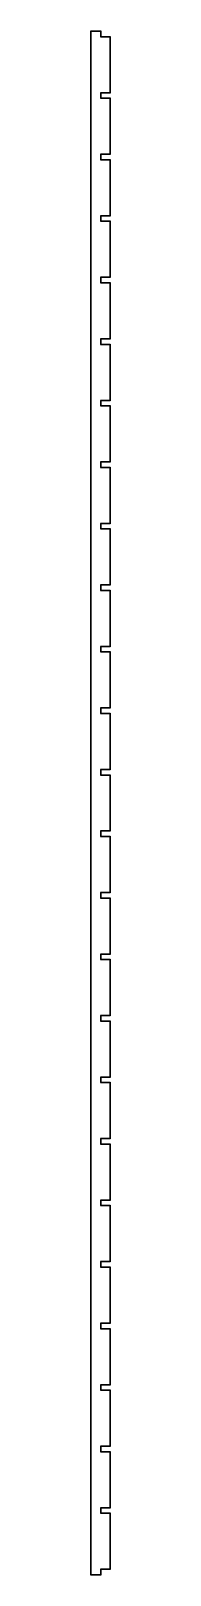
# Model space of a CAD drawing. Header units: millimetres. Extents: x -10 to 0, y 0 to 837.
import ezdxf

# ---------------------------------------------------------------- set-up
doc = ezdxf.new("R2010")
doc.units = ezdxf.units.MM
doc.layers.get('0').update_dxf_attribs({"linetype": 'CONTINUOUS'})

msp = doc.modelspace()

# ---------------------------------------------------------------- linework, layer by layer
for points in [[(-4.82, 2.82), (-4.82, -0.18), (-10.18, -0.18), (-10.18, 836.51), (-4.82, 836.51), (-4.82, 833.51), (0.18, 833.51), (0.18, 802.82), (-4.82, 802.82), (-4.82, 800.18), (0.18, 800.18), (0.18, 769.49), (-4.82, 769.49), (-4.82, 766.85), (0.18, 766.85), (0.18, 736.15), (-4.82, 736.15), (-4.82, 733.51), (0.18, 733.51), (0.18, 702.82), (-4.82, 702.82), (-4.82, 700.18), (0.18, 700.18), (0.18, 669.49), (-4.82, 669.49), (-4.82, 666.85), (0.18, 666.85), (0.18, 636.15), (-4.82, 636.15), (-4.82, 633.51), (0.18, 633.51), (0.18, 602.82), (-4.82, 602.82), (-4.82, 600.18), (0.18, 600.18), (0.18, 569.49), (-4.82, 569.49), (-4.82, 566.85), (0.18, 566.85), (0.18, 536.15), (-4.82, 536.15), (-4.82, 533.51), (0.18, 533.51), (0.18, 502.82), (-4.82, 502.82), (-4.82, 500.18), (0.18, 500.18), (0.18, 469.49), (-4.82, 469.49), (-4.82, 466.85), (0.18, 466.85), (0.18, 436.15), (-4.82, 436.15), (-4.82, 433.51), (0.18, 433.51), (0.18, 402.82), (-4.82, 402.82), (-4.82, 400.18), (0.18, 400.18), (0.18, 369.49), (-4.82, 369.49), (-4.82, 366.85), (0.18, 366.85), (0.18, 336.15), (-4.82, 336.15), (-4.82, 333.51), (0.18, 333.51), (0.18, 302.82), (-4.82, 302.82), (-4.82, 300.18), (0.18, 300.18), (0.18, 269.49), (-4.82, 269.49), (-4.82, 266.85), (0.18, 266.85), (0.18, 236.15), (-4.82, 236.15), (-4.82, 233.51), (0.18, 233.51), (0.18, 202.82), (-4.82, 202.82), (-4.82, 200.18), (0.18, 200.18), (0.18, 169.49), (-4.82, 169.49), (-4.82, 166.85), (0.18, 166.85), (0.18, 136.15), (-4.82, 136.15), (-4.82, 133.51), (0.18, 133.51), (0.18, 102.82), (-4.82, 102.82), (-4.82, 100.18), (0.18, 100.18), (0.18, 69.49), (-4.82, 69.49), (-4.82, 66.85), (0.18, 66.85), (0.18, 36.15), (-4.82, 36.15), (-4.82, 33.51), (0.18, 33.51), (0.18, 2.82)], [(-5, 800), (0, 800), (0, 769.67), (-5, 769.67), (-5, 766.67), (0, 766.67), (0, 736.33), (-5, 736.33), (-5, 733.33), (0, 733.33), (0, 703), (-5, 703), (-5, 700), (0, 700), (0, 669.67), (-5, 669.67), (-5, 666.67), (0, 666.67), (0, 636.33), (-5, 636.33), (-5, 633.33), (0, 633.33), (0, 603), (-5, 603), (-5, 600), (0, 600), (0, 569.67), (-5, 569.67), (-5, 566.67), (0, 566.67), (0, 536.33), (-5, 536.33), (-5, 533.33), (0, 533.33), (0, 503), (-5, 503), (-5, 500), (0, 500), (0, 469.67), (-5, 469.67), (-5, 466.67), (0, 466.67), (0, 436.33), (-5, 436.33), (-5, 433.33), (0, 433.33), (0, 403), (-5, 403), (-5, 400), (0, 400), (0, 369.67), (-5, 369.67), (-5, 366.67), (0, 366.67), (0, 336.33), (-5, 336.33), (-5, 333.33), (0, 333.33), (0, 303), (-5, 303), (-5, 300), (0, 300), (0, 269.67), (-5, 269.67), (-5, 266.67), (0, 266.67), (0, 236.33), (-5, 236.33), (-5, 233.33), (0, 233.33), (0, 203), (-5, 203), (-5, 200), (0, 200), (0, 169.67), (-5, 169.67), (-5, 166.67), (0, 166.67), (0, 136.33), (-5, 136.33), (-5, 133.33), (0, 133.33), (0, 103), (-5, 103), (-5, 100), (0, 100), (0, 69.67), (-5, 69.67), (-5, 66.67), (0, 66.67), (0, 36.33), (-5, 36.33), (-5, 33.33), (0, 33.33), (0, 3), (-5, 3), (-5, 0), (-10, 0), (-10, 836.33), (-5, 836.33), (-5, 833.33), (0, 833.33), (0, 803), (-5, 803)]]:
    msp.add_lwpolyline(points, close=True)

doc.saveas('drawing.dxf')
